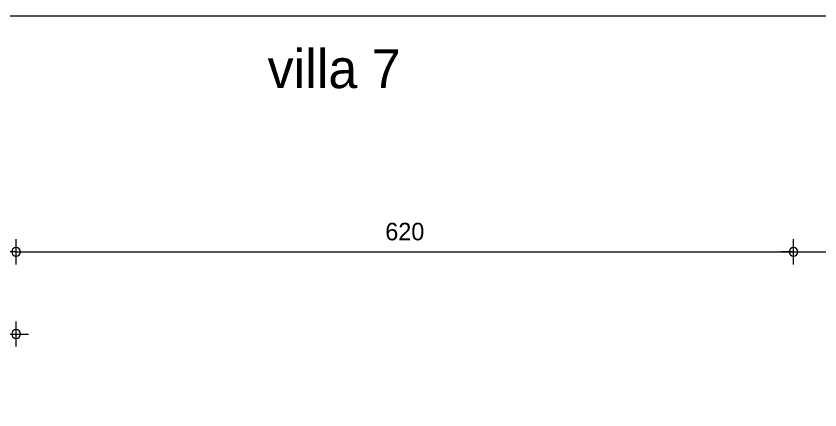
# Model space of a CAD drawing. Header units: metres. Extents: x 1.8 to 61.8, y -53.3 to -11.3.
# Drawn here: x 37.32 to 43.73, y -14.45 to -11.31 of the extents above; entities that cross this region are included whole.
import ezdxf
from ezdxf.enums import TextEntityAlignment as Align

# ---------------------------------------------------------------- set-up
doc = ezdxf.new("R2010")
doc.units = ezdxf.units.M
doc.header["$MEASUREMENT"] = 0
doc.layers.add('Calque commun', color=7, linetype='Continuous')
doc.layers.add('Textes', color=7, linetype='Continuous')
doc.styles.add('Century Gothic', font='GOTHIC.TTF', dxfattribs={"height": 0.310302})
doc.styles.add('Century Gothic18', font='GOTHIC.TTF', dxfattribs={"height": 0.139636})

# ---------------------------------------------------------------- blocks, each defined once
blk = doc.blocks.new('new185')
at = {"layer": 'Calque commun', "color": 5, "linetype": 'Continuous', "lineweight": 9}
blk.add_arc((0, 0), 0.5, 0, 359.99941, dxfattribs=at)
blk = doc.blocks.new('new186')
at = {"layer": 'Calque commun', "color": 5, "linetype": 'Continuous', "lineweight": 9}
blk.add_arc((0, 0), 0.5, 0, 359.99941, dxfattribs=at)
blk = doc.blocks.new('DimLine52759')
at = {"layer": 'Calque commun', "color": 5, "linetype": 'Continuous', "lineweight": 9}
for p, q in [((34.7543, -13.9449), (34.7543, -13.7449)), ((37.3243, -13.9449), (37.3243, -13.7449)), ((34.7543, -13.8449), (34.6543, -13.8449)), ((34.7543, -13.8449), (37.3243, -13.8449)), ((37.3243, -13.8449), (37.4243, -13.8449))]:
    blk.add_line(p, q, dxfattribs=at)
at = {"layer": 'Calque commun', "color": 5, "linetype": 'Continuous', "lineweight": 9, "xscale": 0.07000000029802322, "yscale": 0.07000000029802322, "zscale": 0.07000000029802322}
for name, p in [('new185', (34.7543, -13.8449)), ('new186', (37.3243, -13.8449))]:
    blk.add_blockref(name, p, dxfattribs=at)
at = {"layer": 'Calque commun', "color": 5, "linetype": 'Continuous', "lineweight": 9, "style": 'Century Gothic18'}
blk.add_text('257', height=0.13964, dxfattribs=at).set_placement((36.0393, -13.7949), align=Align.BOTTOM_CENTER)
blk = doc.blocks.new('new226')
at = {"layer": 'Calque commun', "color": 5, "linetype": 'Continuous', "lineweight": 9}
blk.add_arc((0, 0), 0.5, 0, 359.99941, dxfattribs=at)
blk = doc.blocks.new('DimLine54715')
at = {"layer": 'Calque commun', "color": 5, "linetype": 'Continuous', "lineweight": 9}
blk.add_line((37.3243, -13.1893), (37.4243, -13.1893), dxfattribs=at)
at = {"layer": 'Calque commun', "color": 5, "linetype": 'Continuous', "lineweight": 9, "xscale": 0.07000000029802322, "yscale": 0.07000000029802322, "zscale": 0.07000000029802322}
blk.add_blockref('new226', (37.3243, -13.1893), dxfattribs=at)
blk = doc.blocks.new('new227')
at = {"layer": 'Calque commun', "color": 5, "linetype": 'Continuous', "lineweight": 9}
blk.add_arc((0, 0), 0.5, 0, 359.99941, dxfattribs=at)
blk = doc.blocks.new('new228')
at = {"layer": 'Calque commun', "color": 5, "linetype": 'Continuous', "lineweight": 9}
blk.add_arc((0, 0), 0.5, 0, 359.99941, dxfattribs=at)
blk = doc.blocks.new('DimLine54723')
at = {"layer": 'Calque commun', "color": 5, "linetype": 'Continuous', "lineweight": 9}
for p, q in [((37.3243, -13.2893), (37.3243, -13.0893)), ((43.5243, -13.2893), (43.5243, -13.0893)), ((37.3243, -13.1893), (37.2243, -13.1893)), ((37.3243, -13.1893), (43.5243, -13.1893)), ((43.5243, -13.1893), (43.6243, -13.1893))]:
    blk.add_line(p, q, dxfattribs=at)
at = {"layer": 'Calque commun', "color": 5, "linetype": 'Continuous', "lineweight": 9, "xscale": 0.07000000029802322, "yscale": 0.07000000029802322, "zscale": 0.07000000029802322}
for name, p in [('new227', (37.3243, -13.1893)), ('new228', (43.5243, -13.1893))]:
    blk.add_blockref(name, p, dxfattribs=at)
at = {"layer": 'Calque commun', "color": 5, "linetype": 'Continuous', "lineweight": 9, "style": 'Century Gothic18'}
blk.add_text('620', height=0.13964, dxfattribs=at).set_placement((40.4243, -13.1393), align=Align.BOTTOM_CENTER)
blk = doc.blocks.new('new269')
at = {"layer": 'Calque commun', "color": 5, "linetype": 'Continuous', "lineweight": 9}
blk.add_arc((0, 0), 0.5, 0, 359.99941, dxfattribs=at)
blk = doc.blocks.new('DimLine55112')
at = {"layer": 'Calque commun', "color": 5, "linetype": 'Continuous', "lineweight": 9}
for p, q in [((43.5243, -13.2893), (43.5243, -13.0893)), ((43.5243, -13.1893), (43.4243, -13.1893)), ((43.5243, -13.1893), (50.1242, -13.1893))]:
    blk.add_line(p, q, dxfattribs=at)
at = {"layer": 'Calque commun', "color": 5, "linetype": 'Continuous', "lineweight": 9, "xscale": 0.07000000029802322, "yscale": 0.07000000029802322, "zscale": 0.07000000029802322}
blk.add_blockref('new269', (43.5243, -13.1893), dxfattribs=at)

msp = doc.modelspace()

# ---------------------------------------------------------------- block references
at = {"layer": 'Calque commun', "color": 5, "linetype": 'Continuous', "lineweight": 9}
for name in ['DimLine54715', 'DimLine54723', 'DimLine55112', 'DimLine52759']:
    msp.add_blockref(name, (0, 0), dxfattribs=at)

# ---------------------------------------------------------------- texts
at = {"layer": 'Textes', "color": 5, "linetype": 'ByBlock', "lineweight": -2, "style": 'Century Gothic'}
msp.add_text('villa 7', height=0.3103, dxfattribs=at).set_placement((39.3304, -11.9767), align=Align.BOTTOM_LEFT)

# ---------------------------------------------------------------- meshes
at = {"layer": 'Calque commun', "color": 7, "linetype": 'Continuous', "lineweight": 9}
mesh = msp.add_polyface(dxfattribs=at)
corners = [(61.7636, -11.3086), (1.7636, -11.3086), (1.7636, -53.3086), (61.7636, -53.3086)]
mesh.append_faces([[corners[k] for k in face] for face in [(0, 1, 2, 3)]], dxfattribs={"color": 7})

doc.saveas('drawing.dxf')
